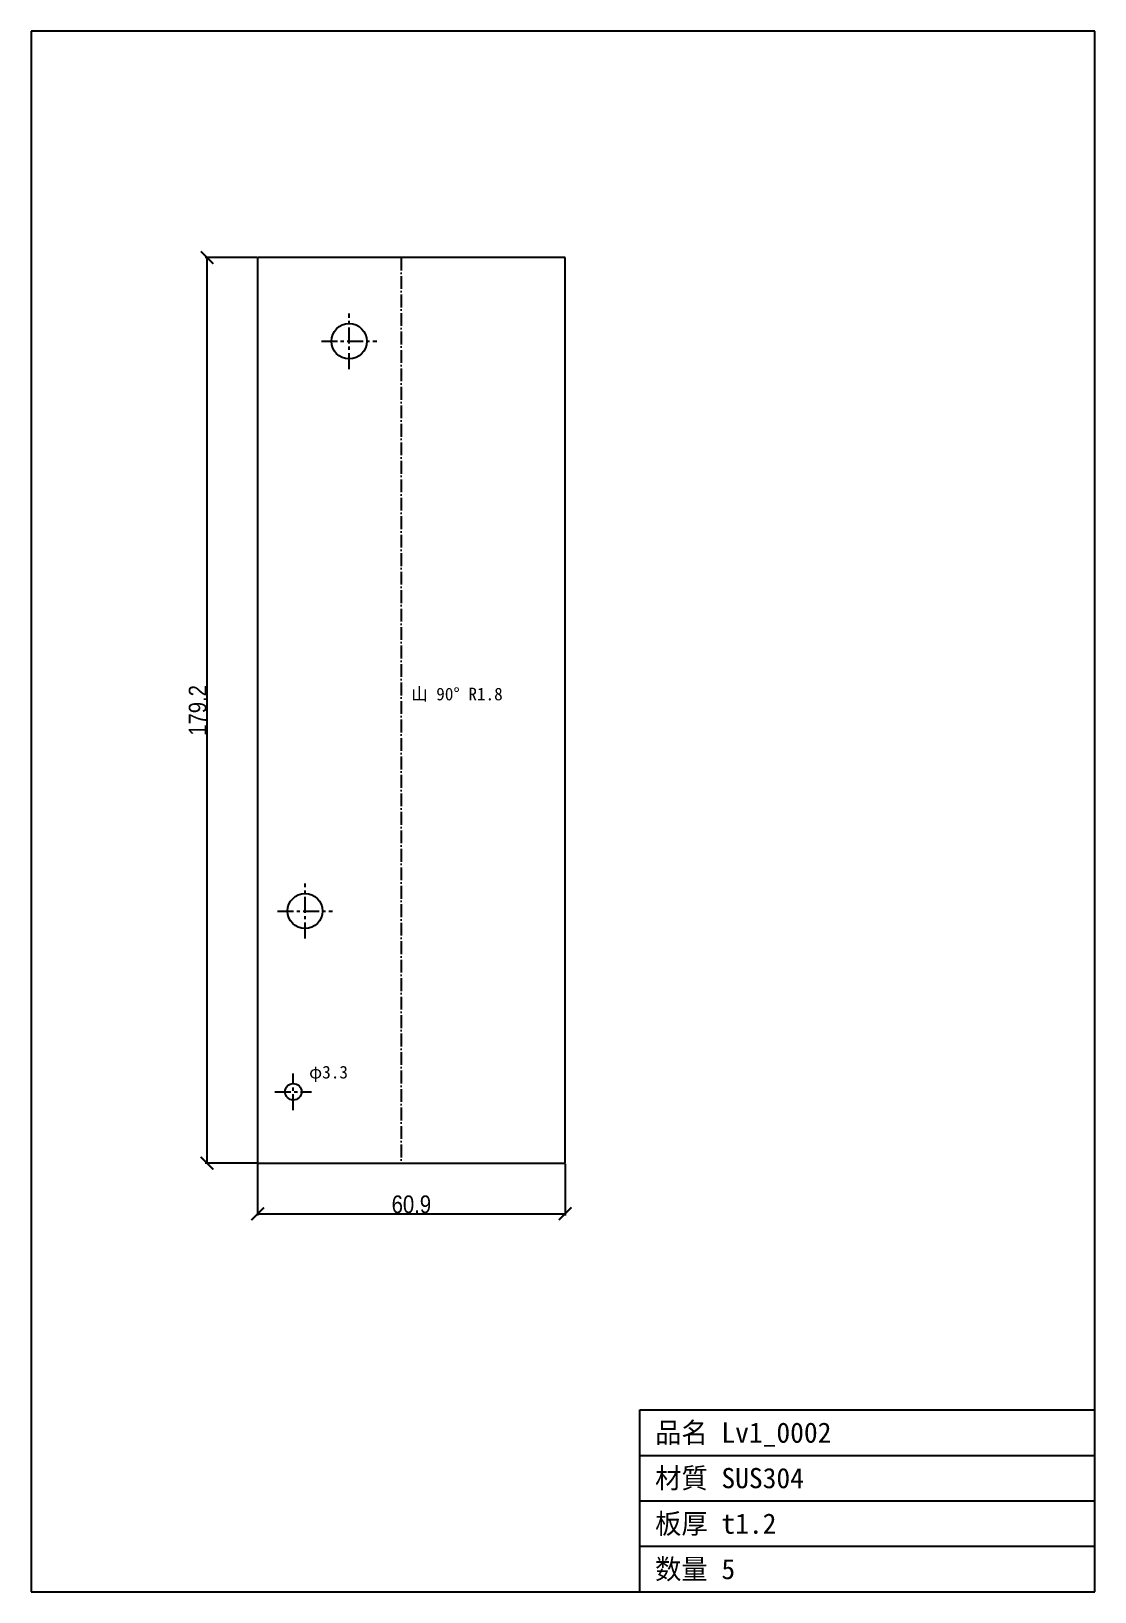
# Model space of a CAD drawing. Header units: millimetres. Extents: x -45 to 166, y -85 to 224.
import ezdxf

# ---------------------------------------------------------------- set-up
doc = ezdxf.new("R2010")
doc.units = ezdxf.units.MM
doc.linetypes.add('CENTER', pattern=[5.08, 3.175, -0.635, 0.635, -0.635])
doc.linetypes.add('DASHDOT', pattern=[3.556, 2.54, -0.508, 0, -0.508])
for name, color, linetype in [('15', 7, 'Continuous'), ('16', 7, 'Continuous'), ('2', 7, 'Continuous'), ('4', 7, 'Continuous'), ('6', 7, 'Continuous'), ('9', 7, 'Continuous')]:
    doc.layers.add(name, color=color, linetype=linetype)
doc.styles.add('OpenSansCondensed-Light', font='OpenSansCondensed-Light.ttf')
doc.dimstyles.new('EZDXF', dxfattribs={"dimtxt": 0.25, "dimasz": 0.175, "dimexe": 0.375, "dimexo": 0.125, "dimgap": 0.1, "dimtad": 1, "dimlfac": 100, "dimzin": 12, "dimdsep": 46, "dimtxsty": 'OpenSansCondensed-Light', "dimblk": 'ARCHTICK', "dimcen": 2.5, "dimazin": 3, "dimtfac": 0.5, "dimtmove": 2, "dimatfit": 3})

# ---------------------------------------------------------------- blocks, each defined once
blk = doc.blocks.new('HOLE_D3_26')
blk.add_circle((0, 0), 1.63)
blk = doc.blocks.new('_ARCHTICK')
at = {"color": 0, "linetype": 'BYBLOCK', "const_width": 0.15}
blk.add_lwpolyline([(-0.5, -0.5), (0.5, 0.5)], dxfattribs=at)

msp = doc.modelspace()

# ---------------------------------------------------------------- linework, layer by layer
at = {"layer": '15', "color": 3, "linetype": 'DASHDOT'}
msp.add_line((28.39, 179.19), (28.39, 0), dxfattribs=at)
at = {"layer": '16', "color": 7, "linetype": 'CONTINUOUS'}
for p, q in [((0, 179.19), (0, 0)), ((60.85, 179.19), (0, 179.19)), ((60.85, 0), (60.85, 179.19)), ((0, 0), (60.85, 0))]:
    msp.add_line(p, q, dxfattribs=at)
for centre, radius in [((18.11, 162.64), 3.5), ((9.39, 49.9), 3.46)]:
    msp.add_circle(centre, radius, dxfattribs=at)
at = {"layer": '2', "color": 7, "linetype": 'CONTINUOUS'}
for p, q in [((165.65, 223.99), (-44.8, 223.99)), ((-44.8, 223.99), (-44.8, -84.8)), ((165.65, -84.8), (165.65, 223.99)), ((75.65, -84.8), (75.65, -48.8)), ((75.65, -48.8), (165.65, -48.8)), ((75.65, -57.8), (165.65, -57.8)), ((75.65, -66.8), (165.65, -66.8)), ((75.65, -75.8), (165.65, -75.8)), ((-44.8, -84.8), (165.65, -84.8))]:
    msp.add_line(p, q, dxfattribs=at)
at = {"layer": '6', "color": 1, "linetype": 'CENTER'}
for p, q in [((18.11, 157.13), (18.11, 168.14)), ((12.61, 162.64), (23.62, 162.64)), ((9.39, 44.45), (9.39, 55.36)), ((3.94, 49.9), (14.85, 49.9)), ((7.06, 10.51), (7.06, 17.77)), ((3.43, 14.14), (10.69, 14.14))]:
    msp.add_line(p, q, dxfattribs=at)

# ---------------------------------------------------------------- block references
at = {"layer": '16', "color": 7, "linetype": 'CONTINUOUS'}
msp.add_blockref('HOLE_D3_26', (7.06, 14.14), dxfattribs=at)

# ---------------------------------------------------------------- texts
at = {"layer": '4', "color": 2}
for s, height, p in [('山 90° R1.8', 2.5, (30.39, 91.59)), ('φ3.3', 2.5, (10.19, 16.77)), ('品名 Lv1_0002', 4, (78.65, -55.3)), ('材質 SUS304', 4, (78.65, -64.3)), ('板厚 t1.2', 4, (78.65, -73.3)), ('数量 5', 4, (78.65, -82.3))]:
    msp.add_text(s, height=height, dxfattribs=at).set_placement(p)

# ---------------------------------------------------------------- dimensions: what is measured, and where the dimension line sits
at = {"layer": '9', "color": 8}
msp.add_linear_dim(base=(-10, 0), p1=(0, 0), p2=(0, 179.19), angle=90, dimstyle='EZDXF', override={"dimtxt": 3.5, "dimasz": 2.5, "dimdec": 1, "dimlfac": 1}, dxfattribs=at).render()
msp.add_linear_dim(base=(0, -10), p1=(0, 0), p2=(60.853, 0), dimstyle='EZDXF', override={"dimtxt": 3.5, "dimasz": 2.5, "dimdec": 1, "dimlfac": 1}, dxfattribs=at).render()

doc.saveas('drawing.dxf')
